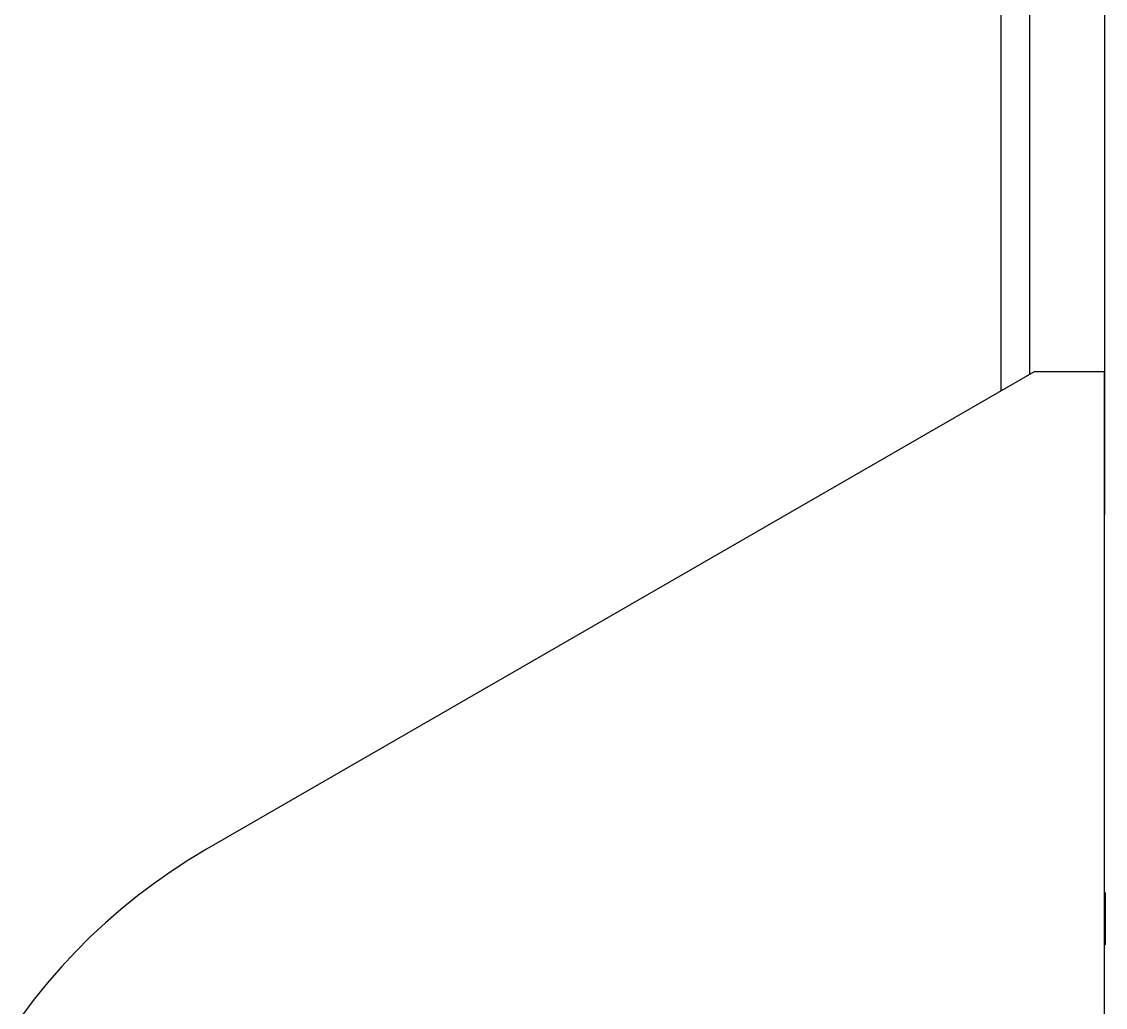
# Model space of a CAD drawing. Header units: millimetres. Extents: x 430 to 4403, y -1522 to 1254.
# Drawn here: x 3371.4 to 3443.8, y -394.4 to -328.5 of the extents above; entities that cross this region are included whole.
import ezdxf

# ---------------------------------------------------------------- set-up
doc = ezdxf.new("R2010")
doc.units = ezdxf.units.MM
doc.header["$MEASUREMENT"] = 0
doc.layers.add('Utwórz2D linie widoczne', color=7, linetype='Continuous', true_color=0x000000)

msp = doc.modelspace()

# ---------------------------------------------------------------- linework, layer by layer
at = {"layer": 'Utwórz2D linie widoczne'}
for p, q in [((3436.848, -353.199), (3436.856, -216.998)), ((3438.76, -352.095), (3438.768, -216.998)), ((3443.751, -483.498), (3443.768, -216.998)), ((3439.042, -351.932), (3383.747, -383.853)), ((3443.747, -351.933), (3439.042, -351.932)), ((3443.73, -615.064), (3443.747, -351.933)), ((3443.747, -351.933), (3443.76, -351.933)), ((3383.747, -383.853), (3382.55, -384.572)), ((3382.55, -384.572), (3381.379, -385.333)), ((3381.379, -385.333), (3380.236, -386.133)), ((3380.236, -386.133), (3379.121, -386.974)), ((3379.121, -386.974), (3378.035, -387.852)), ((3443.803, -390.249), (3443.803, -386.749)), ((3443.804, -386.75), (3443.804, -390.247)), ((3378.035, -387.852), (3376.982, -388.768)), ((3376.982, -388.768), (3375.961, -389.72)), ((3375.961, -389.72), (3374.973, -390.707)), ((3374.973, -390.707), (3374.021, -391.728)), ((3374.021, -391.728), (3373.105, -392.782)), ((3373.105, -392.782), (3372.226, -393.867)), ((3372.226, -393.867), (3371.386, -394.982))]:
    msp.add_line(p, q, dxfattribs=at)

doc.saveas('drawing.dxf')
